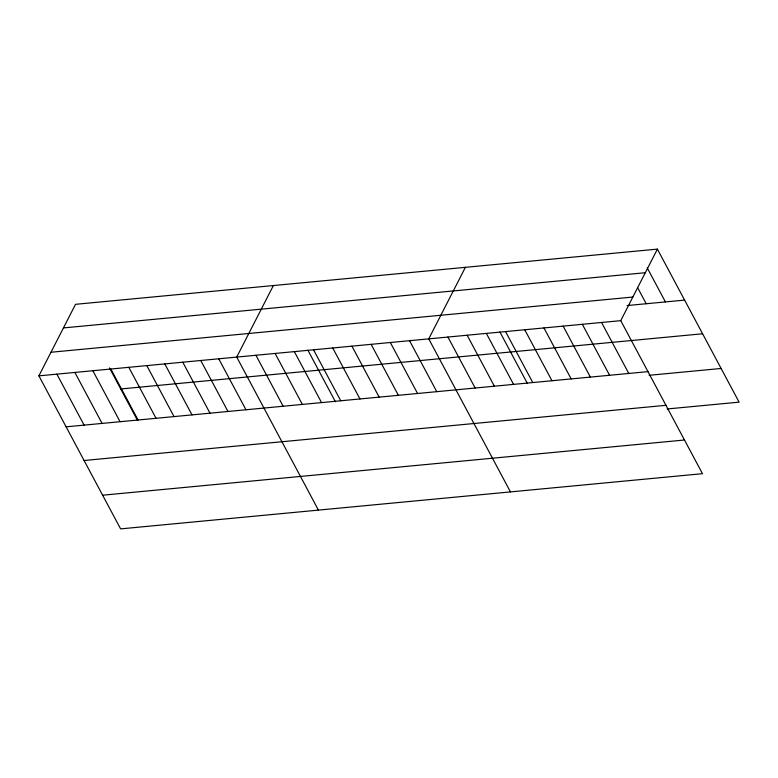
<?xml version="1.0" encoding="UTF-8"?>
<svg xmlns="http://www.w3.org/2000/svg" width="778" height="778" viewBox="0 0 778 778"><rect width="100%" height="100%" fill="white"/><g stroke="black" fill="none" stroke-linecap="round" stroke-linejoin="round"><path stroke-width="1.17" d="M657.391 249.116L620.756 320.653L702.466 473.685L120.609 528.884L38.9 375.852L75.534 304.315L657.391 249.116L739.1 402.148L667.096 408.975M273.37 285.555L236.736 357.083L318.435 510.115M465.38 267.34L428.746 338.868L510.456 491.9M63.446 327.927L645.302 272.728M50.988 352.249L632.845 297.05M627.01 305.56L684.611 300.104M38.9 375.852L620.756 320.653M120.736 388.971L702.592 333.772M66.12 426.83L647.977 371.631M649.115 375.297L721.118 368.471M84.102 460.508L665.958 405.309M102.628 495.207L684.484 440.008M647.267 267.933L665.414 301.922M637.707 287.811L646.207 303.741M601.559 322.481L628.78 373.459M582.352 324.3L609.573 375.278M563.155 326.118L590.376 377.097M543.958 327.937L571.178 378.925M524.751 329.765L551.972 380.743M505.554 331.584L532.774 382.562M499.904 331.992L527.426 383.535M486.347 333.402L513.568 384.381M467.15 335.23L494.37 386.209M447.943 337.049L475.164 388.028M409.549 340.696L436.769 391.674M390.342 342.514L417.562 393.493M371.145 344.333L398.365 395.312M351.938 346.161L379.158 397.14M332.741 347.98L359.961 398.958M313.534 349.799L340.754 400.777M307.894 350.207L335.406 401.749M294.337 351.627L321.557 402.605M275.13 353.445L302.35 404.424M255.933 355.264L283.153 406.242M218.744 358.794L245.965 409.773M200.763 360.496L227.983 411.474M182.781 362.208L210.002 413.186M164.79 363.909L192.01 414.888M146.809 365.621L174.029 416.6M128.827 367.323L156.047 418.301M110.836 369.035L138.056 420.013M109.494 367.926L137.58 420.519M92.854 370.736L120.075 421.715M74.873 372.438L102.093 423.417M56.882 374.15L84.102 425.128"/></g></svg>
